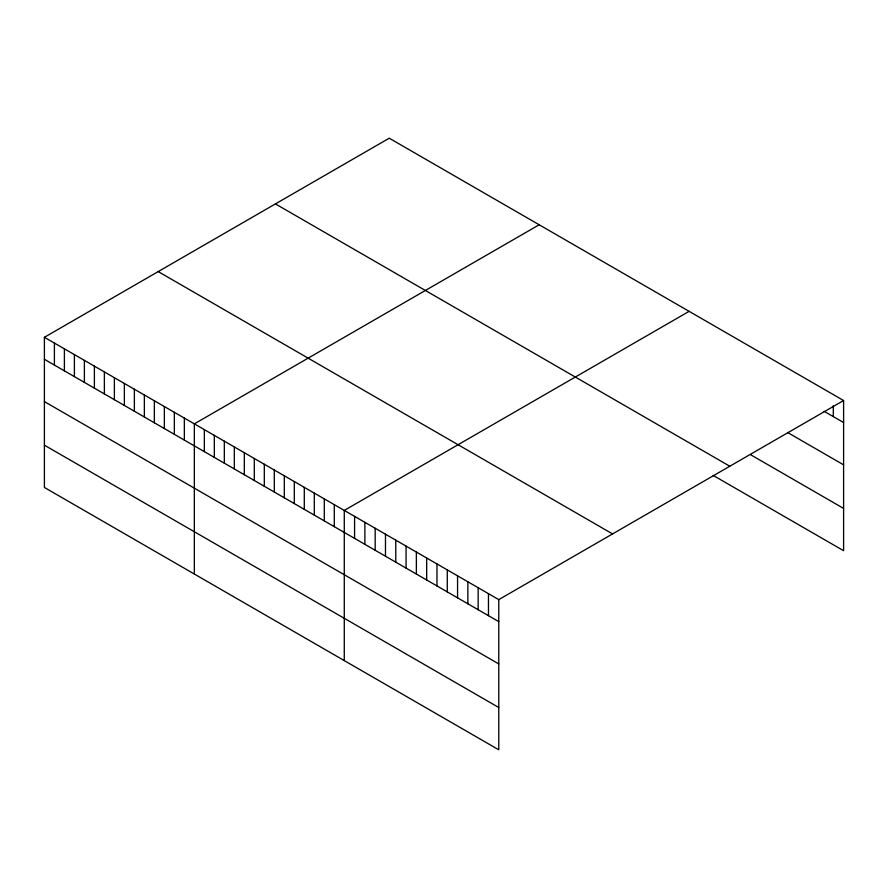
<?xml version="1.0" encoding="UTF-8"?>
<svg xmlns="http://www.w3.org/2000/svg" width="888" height="888" viewBox="0 0 888 888"><rect width="100%" height="100%" fill="white"/><g stroke="black" fill="none" stroke-linecap="round" stroke-linejoin="round"><path stroke-width="1.33" d="M44.4 337.296L498.767 599.622L498.767 749.794L44.4 487.468L44.4 337.296L389.233 138.206L843.6 400.532L843.6 550.704L713.142 475.391M539.171 224.775L194.339 423.865L194.339 574.037M689.121 311.344L344.278 510.422L344.278 660.605M498.767 599.622L843.6 400.532M824.142 411.311L843.6 422.533M787.523 432.456L843.6 464.835M750.915 454.9L843.6 508.413M275.435 203.907L729.803 466.233M158.197 271.595L612.565 533.921M44.4 359.296L498.767 621.622M44.4 401.598L498.767 663.924M44.4 445.177L498.767 707.503M833.299 405.583L833.299 416.594M488.467 593.672L488.467 615.684M478.166 587.723L478.166 609.734M467.865 581.784L467.865 603.785M457.564 575.835L457.564 597.846M447.275 569.885L447.275 591.896M436.974 563.947L436.974 585.947M426.673 557.997L426.673 580.008M416.372 552.047L416.372 574.059M406.071 546.109L406.071 568.109M395.771 540.159L395.771 562.171M385.481 534.21L385.481 556.221M375.18 528.26L375.18 550.271M364.879 522.322L364.879 544.333M354.578 516.372L354.578 538.383M334.288 504.662L334.288 526.662M324.286 498.89L324.286 520.89M314.296 493.118L314.296 515.118M304.295 487.346L304.295 509.346M294.305 481.574L294.305 503.585M284.304 475.802L284.304 497.813M274.303 470.03L274.303 492.041M264.313 464.258L264.313 486.269M254.312 458.486L254.312 480.497M244.322 452.714L244.322 474.725M234.321 446.942L234.321 468.953M224.331 441.17L224.331 463.181M214.33 435.398L214.33 457.409M204.34 429.637L204.34 451.637M184.349 418.093L184.349 440.093M174.348 412.321L174.348 434.321M164.358 406.549L164.358 428.56M154.357 400.777L154.357 422.788M144.356 395.005L144.356 417.016M134.365 389.233L134.365 411.244M124.364 383.461L124.364 405.472M114.374 377.689L114.374 399.7M104.373 371.917L104.373 393.928M94.383 366.145L94.383 388.156M84.382 360.373L84.382 382.384M74.392 354.612L74.392 376.612M64.391 348.84L64.391 370.84M54.401 343.068L54.401 365.068"/></g></svg>
